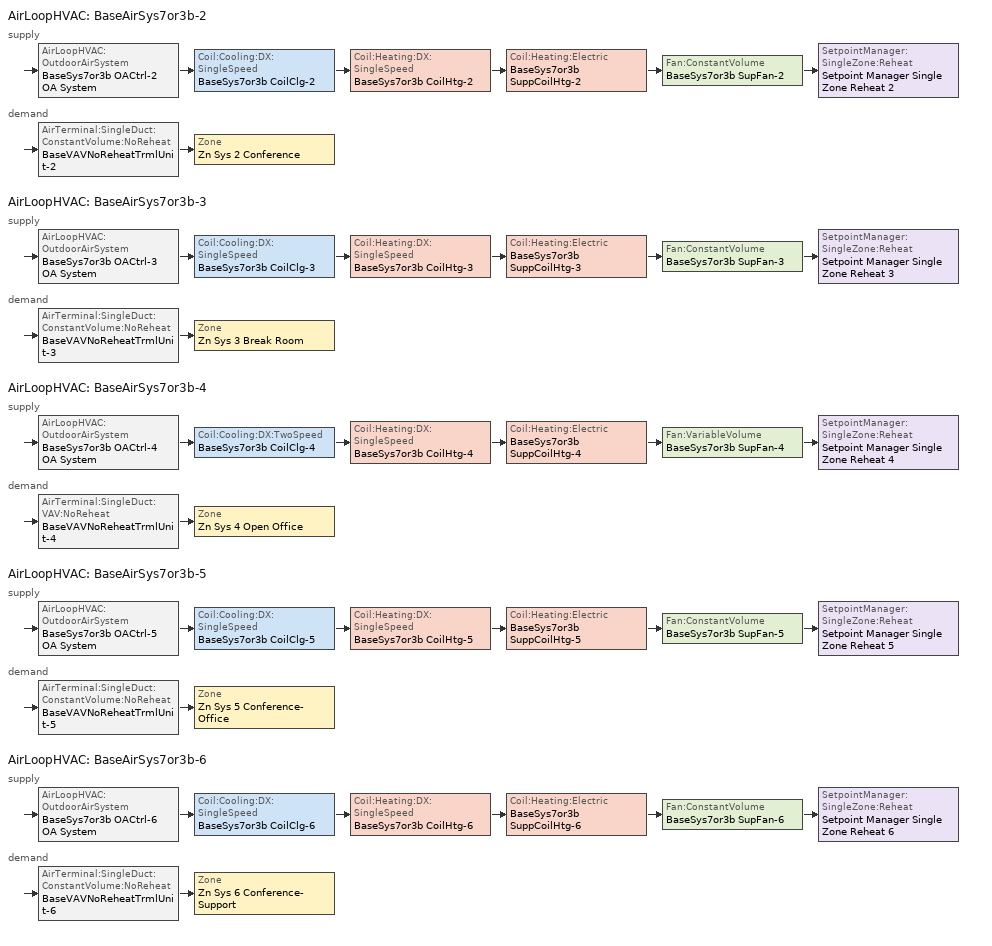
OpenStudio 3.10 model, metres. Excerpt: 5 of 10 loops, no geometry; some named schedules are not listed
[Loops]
AirLoopHVAC 'BaseAirSys7or3b-2'
 supply: AirLoopHVAC:OutdoorAirSystem 'BaseSys7or3b OACtrl-2 OA System' > Coil:Cooling:DX:SingleSpeed 'BaseSys7or3b CoilClg-2' > Coil:Heating:DX:SingleSpeed 'BaseSys7or3b CoilHtg-2' > Coil:Heating:Electric 'BaseSys7or3b SuppCoilHtg-2' > Fan:ConstantVolume 'BaseSys7or3b SupFan-2' > SetpointManager:SingleZone:Reheat 'Setpoint Manager Single Zone Reheat 2'
 demand: AirTerminal:SingleDuct:ConstantVolume:NoReheat 'BaseVAVNoReheatTrmlUnit-2' > Zone 'Zn Sys 2 Conference'
AirLoopHVAC 'BaseAirSys7or3b-3'
 supply: AirLoopHVAC:OutdoorAirSystem 'BaseSys7or3b OACtrl-3 OA System' > Coil:Cooling:DX:SingleSpeed 'BaseSys7or3b CoilClg-3' > Coil:Heating:DX:SingleSpeed 'BaseSys7or3b CoilHtg-3' > Coil:Heating:Electric 'BaseSys7or3b SuppCoilHtg-3' > Fan:ConstantVolume 'BaseSys7or3b SupFan-3' > SetpointManager:SingleZone:Reheat 'Setpoint Manager Single Zone Reheat 3'
 demand: AirTerminal:SingleDuct:ConstantVolume:NoReheat 'BaseVAVNoReheatTrmlUnit-3' > Zone 'Zn Sys 3 Break Room'
AirLoopHVAC 'BaseAirSys7or3b-4'
 supply: AirLoopHVAC:OutdoorAirSystem 'BaseSys7or3b OACtrl-4 OA System' > Coil:Cooling:DX:TwoSpeed 'BaseSys7or3b CoilClg-4' > Coil:Heating:DX:SingleSpeed 'BaseSys7or3b CoilHtg-4' > Coil:Heating:Electric 'BaseSys7or3b SuppCoilHtg-4' > Fan:VariableVolume 'BaseSys7or3b SupFan-4' > SetpointManager:SingleZone:Reheat 'Setpoint Manager Single Zone Reheat 4'
 demand: AirTerminal:SingleDuct:VAV:NoReheat 'BaseVAVNoReheatTrmlUnit-4' > Zone 'Zn Sys 4 Open Office'
AirLoopHVAC 'BaseAirSys7or3b-5'
 supply: AirLoopHVAC:OutdoorAirSystem 'BaseSys7or3b OACtrl-5 OA System' > Coil:Cooling:DX:SingleSpeed 'BaseSys7or3b CoilClg-5' > Coil:Heating:DX:SingleSpeed 'BaseSys7or3b CoilHtg-5' > Coil:Heating:Electric 'BaseSys7or3b SuppCoilHtg-5' > Fan:ConstantVolume 'BaseSys7or3b SupFan-5' > SetpointManager:SingleZone:Reheat 'Setpoint Manager Single Zone Reheat 5'
 demand: AirTerminal:SingleDuct:ConstantVolume:NoReheat 'BaseVAVNoReheatTrmlUnit-5' > Zone 'Zn Sys 5 Conference-Office'
AirLoopHVAC 'BaseAirSys7or3b-6'
 supply: AirLoopHVAC:OutdoorAirSystem 'BaseSys7or3b OACtrl-6 OA System' > Coil:Cooling:DX:SingleSpeed 'BaseSys7or3b CoilClg-6' > Coil:Heating:DX:SingleSpeed 'BaseSys7or3b CoilHtg-6' > Coil:Heating:Electric 'BaseSys7or3b SuppCoilHtg-6' > Fan:ConstantVolume 'BaseSys7or3b SupFan-6' > SetpointManager:SingleZone:Reheat 'Setpoint Manager Single Zone Reheat 6'
 demand: AirTerminal:SingleDuct:ConstantVolume:NoReheat 'BaseVAVNoReheatTrmlUnit-6' > Zone 'Zn Sys 6 Conference-Support'
[Sizing:Zone] Zone Cooling Design Supply Air Temperature Input Method=TemperatureDifference; Zone Cooling Design Supply Air Temperature {C}=14; Zone Cooling Design Supply Air Temperature Difference {deltaC}=11.1111; Zone Heating Design Supply Air Temperature Input Method=TemperatureDifference; Zone Heating Design Supply Air Temperature {C}=40; Zone Heating Design Supply Air Temperature Difference {deltaC}=13.8889; Zone Cooling Design Supply Air Humidity Ratio {kg-H2O/kg-air}=0.0085; Zone Heating Design Supply Air Humidity Ratio {kg-H2O/kg-air}=0.008; Zone Heating Sizing Factor=1; Zone Cooling Sizing Factor=1; Cooling Design Air Flow Method=DesignDay; Cooling Minimum Air Flow per Zone Floor Area {m3/s-m2}=0; Cooling Minimum Air Flow {m3/s}=0; Cooling Minimum Air Flow Fraction=0; Heating Maximum Air Flow per Zone Floor Area {m3/s-m2}=0; Heating Maximum Air Flow {m3/s}=0; Account for Dedicated Outdoor Air System=No; Dedicated Outdoor Air System Control Strategy=NeutralSupplyAir; Dedicated Outdoor Air Low Setpoint Temperature for Design {C}=autosize; Dedicated Outdoor Air High Setpoint Temperature for Design {C}=autosize; Zone Load Sizing Method=Sensible Load Only No Latent Load; Zone Latent Cooling Design Supply Air Humidity Ratio Input Method=HumidityRatioDifference; Zone Cooling Design Supply Air Humidity Ratio Difference {kgWater/kgDryAir}=0.005; Zone Latent Heating Design Supply Air Humidity Ratio Input Method=HumidityRatioDifference; Zone Humidification Design Supply Air Humidity Ratio Difference {kgWater/kgDryAir}=0.005; Sizing Option=Coincident
Name | Heating Design Air Flow Method | Heating Maximum Air Flow Fraction
Zn Sys 2 Conference; Zn Sys 3 Break Room; Zn Sys 5 Conference-Office; Zn Sys 6 Conference-Support | DesignDay | 0
Zn Sys 4 Open Office | DesignDayWithLimit | 0.5
[Zone equipment]
Zn Sys 2 Conference: BaseVAVNoReheatTrmlUnit-2
Zn Sys 3 Break Room: BaseVAVNoReheatTrmlUnit-3
Zn Sys 4 Open Office: BaseVAVNoReheatTrmlUnit-4
Zn Sys 5 Conference-Office: BaseVAVNoReheatTrmlUnit-5
Zn Sys 6 Conference-Support: BaseVAVNoReheatTrmlUnit-6
[AirLoopHVAC] Availability Schedule=OfficeHVACAvail; Design Return Air Flow Fraction of Supply Air Flow=1
Name | Design Supply Air Flow Rate {m3/s}
BaseAirSys7or3b-2 | 0.648196
BaseAirSys7or3b-3 | 0.738112
BaseAirSys7or3b-4 | 2.5388
BaseAirSys7or3b-5 | 0.30087
BaseAirSys7or3b-6 | 0.778586
[Sizing:System] Preheat Design Temperature {C}=5.68434e-14; Preheat Design Humidity Ratio {kg-H2O/kg-Air}=0; Precool Design Temperature {C}=5.68434e-14; Precool Design Humidity Ratio {kg-H2O/kg-Air}=0; Central Cooling Design Supply Air Temperature {C}=12.7778; Central Heating Design Supply Air Temperature {C}=35; Sizing Option=NonCoincident; 100% Outdoor Air in Cooling=No; 100% Outdoor Air in Heating=No; Central Cooling Design Supply Air Humidity Ratio {kg-H2O/kg-Air}=0.0085; Central Heating Design Supply Air Humidity Ratio {kg-H2O/kg-Air}=0.008; Zone Maximum Outdoor Air Fraction=1; Cooling Supply Air Flow Rate Per Floor Area {m3/s-m2}=0.00996765; Cooling Fraction of Autosized Cooling Supply Air Flow Rate=1; Cooling Supply Air Flow Rate Per Unit Cooling Capacity {m3/s-W}=3.94755e-05; Heating Supply Air Flow Rate Per Floor Area {m3/s-m2}=0.00996765; Heating Fraction of Autosized Heating Supply Air Flow Rate=1; Heating Fraction of Autosized Cooling Supply Air Flow Rate=1; Heating Supply Air Flow Rate Per Unit Heating Capacity {m3/s-W}=3.15882e-05; Cooling Design Capacity Method=CoolingDesignCapacity; Cooling Design Capacity {W}=autosize; Cooling Design Capacity Per Floor Area {W/m2}=234.7; Fraction of Autosized Cooling Design Capacity=1; Heating Design Capacity Method=HeatingDesignCapacity; Heating Design Capacity {W}=autosize; Heating Design Capacity Per Floor Area {W/m2}=157; Fraction of Autosized Heating Design Capacity=1; Central Cooling Capacity Control Method=OnOff; Occupant Diversity=autosize
Name | Central Heating Maximum System Air Flow Ratio
BaseAirSys7or3b-2; BaseAirSys7or3b-3; BaseAirSys7or3b-5; BaseAirSys7or3b-6 | 1
BaseAirSys7or3b-4 | 0.5
[Fan:ConstantVolume] Availability Schedule=Always On Discrete; Motor In Airstream Fraction=1
Name | Fan Total Efficiency | Pressure Rise {Pa} | Maximum Flow Rate {m3/s} | Motor Efficiency
BaseSys7or3b SupFan-2 | 0.56225 | 884.403 | 0.648196 | 0.865
BaseSys7or3b SupFan-3 | 0.56225 | 884.403 | 0.738112 | 0.865
BaseSys7or3b SupFan-5 | 0.55575 | 874.177 | 0.30087 | 0.855
BaseSys7or3b SupFan-6 | 0.56225 | 884.403 | 0.778586 | 0.865
[Coil:Heating:Electric]
Name | Availability Schedule | Nominal Capacity {W}
BaseSys7or3b SuppCoilHtg-2 | BaseSys7or3b SuppCoilHtg-2 AvailSch | 10350.8
BaseSys7or3b SuppCoilHtg-3 | BaseSys7or3b SuppCoilHtg-3 AvailSch | 12976.8
BaseSys7or3b SuppCoilHtg-4 | BaseSys7or3b SuppCoilHtg-4 AvailSch | 33279.4
BaseSys7or3b SuppCoilHtg-5 | BaseSys7or3b SuppCoilHtg-5 AvailSch | 4044.73
BaseSys7or3b SuppCoilHtg-6 | BaseSys7or3b SuppCoilHtg-6 AvailSch | 14195.9
[Coil:Heating:DX:SingleSpeed] Availability Schedule=Always On Discrete; Rated Supply Fan Power Per Volume Flow Rate 2017 {W/(m3/s)}=773.3; Rated Supply Fan Power Per Volume Flow Rate 2023 {W/(m3/s)}=934.4; Total Heating Capacity Function of Temperature Curve=CoilHtgHPQRatio_fToadbSI; Total Heating Capacity Function of Flow Fraction Curve=CoilHtgHPQRatio_fCFMRatio; Energy Input Ratio Function of Temperature Curve=CoilHtgHPEIRRatio_fToadbSI; Energy Input Ratio Function of Flow Fraction Curve=CoilHtgHPEIRRatio_fCFMRatio; Part Load Fraction Correlation Curve=CoilHtgHPEIRRatio_fQFrac; Minimum Outdoor Dry-Bulb Temperature for Compressor Operation {C}=-8.33333; Maximum Outdoor Dry-Bulb Temperature for Defrost Operation {C}=4.44444; Maximum Outdoor Dry-Bulb Temperature for Crankcase Heater Operation {C}=10; Defrost Strategy=ReverseCycle; Defrost Control=Timed; Defrost Time Period Fraction=0.058333; Resistive Defrost Heater Capacity {W}=2000
Name | Rated Total Heating Capacity {W} | Rated COP {W/W} | Rated Air Flow Rate {m3/s} | Defrost Energy Input Ratio Function of Temperature Curve | Crankcase Heater Capacity {W}
BaseSys7or3b CoilHtg-2 | 14750.9 | 3.52162 | 0.648196 | BaseSys7or3b CoilHtg-2 Defrost Curve | 40.2006
BaseSys7or3b CoilHtg-3 | 15144.7 | 3.52162 | 0.738112 | BaseSys7or3b CoilHtg-3 Defrost Curve | 41.2741
BaseSys7or3b CoilHtg-4 | 53961.4 | 3.64834 | 2.5388 | BaseSys7or3b CoilHtg-4 Defrost Curve | 147.061
BaseSys7or3b CoilHtg-5 | 6190.19 | 3.52162 | 0.30087 | BaseSys7or3b CoilHtg-5 Defrost Curve | 16.8701
BaseSys7or3b CoilHtg-6 | 16843.7 | 3.52162 | 0.778586 | BaseSys7or3b CoilHtg-6 Defrost Curve | 45.904
[Coil:Cooling:DX:SingleSpeed] Availability Schedule=Always On Discrete; Rated Sensible Heat Ratio=autosize; Rated COP {W/W}=4.07563; Rated Evaporator Fan Power Per Volume Flow Rate 2017 {W/(m3/s)}=773.3; Rated Evaporator Fan Power Per Volume Flow Rate 2023 {W/(m3/s)}=934.4; Total Cooling Capacity Function of Temperature Curve=CoilClgDXQRatio_fTwbToadbSI; Total Cooling Capacity Function of Flow Fraction Curve=CoilClgDXSnglQRatio_fCFMRatio; Energy Input Ratio Function of Flow Fraction Curve=CoilClgDXSnglEIRRatio_fCFMRatio; Part Load Fraction Correlation Curve=CoilClgDXSEEREIRRatio_fQFrac; Minimum Outdoor Dry-Bulb Temperature for Compressor Operation {C}=-25; Nominal Time for Condensate Removal to Begin {s}=0; Ratio of Initial Moisture Evaporation Rate and Steady State Latent Capacity=0; Maximum Cycling Rate {cycles/hr}=0; Latent Capacity Time Constant {s}=0; Condenser Type=AirCooled; Evaporative Condenser Effectiveness=0.9; Evaporative Condenser Air Flow Rate {m3/s}=autosize; Evaporative Condenser Pump Rated Power Consumption {W}=autosize; Crankcase Heater Capacity {W}=0; Maximum Outdoor Dry-Bulb Temperature for Crankcase Heater Operation {C}=10; Basin Heater Capacity {W/K}=0; Basin Heater Setpoint Temperature {C}=2
Name | Rated Total Cooling Capacity {W} | Rated Air Flow Rate {m3/s} | Energy Input Ratio Function of Temperature Curve
BaseSys7or3b CoilClg-2 | 14750.9 | 0.648196 | CoilClgDXSEEREIR_fTwbToadbSI-2
BaseSys7or3b CoilClg-3 | 15144.7 | 0.738112 | CoilClgDXSEEREIR_fTwbToadbSI-3
BaseSys7or3b CoilClg-5 | 6190.19 | 0.30087 | CoilClgDXSEEREIR_fTwbToadbSI-4
BaseSys7or3b CoilClg-6 | 16843.7 | 0.778586 | CoilClgDXSEEREIR_fTwbToadbSI-5
[Controller:OutdoorAir] Minimum Outdoor Air Flow Rate {m3/s}=0; Maximum Outdoor Air Flow Rate {m3/s}=Autosize; Economizer Control Action Type=ModulateFlow; Lockout Type=NoLockout; Minimum Limit Type=FixedMinimum; High Humidity Control=No; High Humidity Outdoor Air Flow Ratio=1; Control High Indoor Humidity Based on Outdoor Humidity Ratio=Yes; Economizer Operation Staging=InterlockedWithMechanicalCooling
Name | Economizer Control Type | Economizer Maximum Limit Dry-Bulb Temperature {C} | Economizer Maximum Limit Enthalpy {J/kg} | Minimum Outdoor Air Schedule | Maximum Fraction of Outdoor Air Schedule | Controller Mechanical Ventilation | Heat Recovery Bypass Control Type
BaseSys7or3b OACtrl-2 | FixedDryBulb | 21.6667 | 116300 | BaseSys7or3b OACtrl-2 Schedule | BaseSys7or3b OACtrl-2 Max OA Schedule | BaseSys7or3b OACtrl-2 Mech Vent Controller | BypassWhenWithinEconomizerLimits
BaseSys7or3b OACtrl-3 | FixedDryBulb | 21.6667 | 116300 | BaseSys7or3b OACtrl-3 Schedule | BaseSys7or3b OACtrl-3 Max OA Schedule | BaseSys7or3b OACtrl-3 Mech Vent Controller | BypassWhenWithinEconomizerLimits
BaseSys7or3b OACtrl-4 | FixedDryBulb | 21.6667 | 116300 | BaseSys7or3b OACtrl-4 Schedule | BaseSys7or3b OACtrl-4 Max OA Schedule | BaseSys7or3b OACtrl-4 Mech Vent Controller | BypassWhenOAFlowGreaterThanMinimum
BaseSys7or3b OACtrl-5 | NoEconomizer |  | 64000 | BaseSys7or3b OACtrl-5 Schedule |  | BaseSys7or3b OACtrl-5 Mech Vent Controller | BypassWhenWithinEconomizerLimits
BaseSys7or3b OACtrl-6 | FixedDryBulb | 21.6667 | 116300 | BaseSys7or3b OACtrl-6 Schedule | BaseSys7or3b OACtrl-6 Max OA Schedule | BaseSys7or3b OACtrl-6 Mech Vent Controller | BypassWhenWithinEconomizerLimits
[Controller:MechanicalVentilation] Availability Schedule=Always On Discrete
Name | Demand Controlled Ventilation
BaseSys7or3b OACtrl-2 Mech Vent Controller; BaseSys7or3b OACtrl-3 Mech Vent Controller; BaseSys7or3b OACtrl-6 Mech Vent Controller | Yes
BaseSys7or3b OACtrl-4 Mech Vent Controller; BaseSys7or3b OACtrl-5 Mech Vent Controller
[AirLoopHVAC:OutdoorAirSystem]
Name | Controller
BaseSys7or3b OACtrl-2 OA System | BaseSys7or3b OACtrl-2
BaseSys7or3b OACtrl-3 OA System | BaseSys7or3b OACtrl-3
BaseSys7or3b OACtrl-4 OA System | BaseSys7or3b OACtrl-4
BaseSys7or3b OACtrl-5 OA System | BaseSys7or3b OACtrl-5
BaseSys7or3b OACtrl-6 OA System | BaseSys7or3b OACtrl-6
[SetpointManager:SingleZone:Reheat]
Name | Minimum Supply Air Temperature {C} | Maximum Supply Air Temperature {C} | Control Zone | Setpoint Node or NodeList
Setpoint Manager Single Zone Reheat 2 | -99 | 99 | Zn Sys 2 Conference | BaseSys7or3b SupFan-2 Outlet Node
Setpoint Manager Single Zone Reheat 3 | -99 | 99 | Zn Sys 3 Break Room | BaseSys7or3b SupFan-3 Outlet Node
Setpoint Manager Single Zone Reheat 4 | 12.7778 | 35 | Zn Sys 4 Open Office | BaseSys7or3b SupFan-4 Outlet Node
Setpoint Manager Single Zone Reheat 5 | -99 | 99 | Zn Sys 5 Conference-Office | BaseSys7or3b SupFan-5 Outlet Node
Setpoint Manager Single Zone Reheat 6 | -99 | 99 | Zn Sys 6 Conference-Support | BaseSys7or3b SupFan-6 Outlet Node
[Fan:VariableVolume]
BaseSys7or3b SupFan-4: Availability Schedule=Always On Discrete; Fan Total Efficiency=0.58175; Pressure Rise {Pa}=887.945; Maximum Flow Rate {m3/s}=2.5388; Fan Power Minimum Flow Rate Input Method=FixedFlowRate; Fan Power Minimum Flow Fraction=0; Fan Power Minimum Air Flow Rate {m3/s}=1.2694; Motor Efficiency=0.895; Motor In Airstream Fraction=1; Fan Power Coefficient 1=0.027828; Fan Power Coefficient 2=0.026583; Fan Power Coefficient 3=-0.087069; Fan Power Coefficient 4=1.03092; Fan Power Coefficient 5=0
[Coil:Cooling:DX:TwoSpeed]
BaseSys7or3b CoilClg-4: Availability Schedule=Always On Discrete; Rated High Speed Total Cooling Capacity {W}=53961.4; Rated High Speed Sensible Heat Ratio=Autosize; Rated High Speed COP {W/W}=3.74515; Rated High Speed Air Flow Rate {m3/s}=2.5388; Rated High Speed Evaporator Fan Power Per Volume Flow Rate 2017 {W/(m3/s)}=773.3; Rated High Speed Evaporator Fan Power Per Volume Flow Rate 2023 {W/(m3/s)}=934.4; Unit Internal Static Air Pressure {Pa}=773.3; Total Cooling Capacity Function of Temperature Curve=CoilClgDXQRatio_fTwbToadbSI; Total Cooling Capacity Function of Flow Fraction Curve=CoilClgDXDblQRatio_fCFMRatio; Energy Input Ratio Function of Temperature Curve=CoilClgDXEIRRatio_fTwbToadbSI; Energy Input Ratio Function of Flow Fraction Curve=CoilClgDXDblEIRRatio_fCFMRatio; Part Load Fraction Correlation Curve=CoilClgDXEIRRatio_fQFrac; Rated Low Speed Total Cooling Capacity {W}=26980.7; Rated Low Speed Sensible Heat Ratio=Autosize; Rated Low Speed COP {W/W}=3.74515; Rated Low Speed Air Flow Rate {m3/s}=1.2694; Rated Low Speed Evaporator Fan Power Per Volume Flow Rate 2017 {W/(m3/s)}=773.3; Rated Low Speed Evaporator Fan Power Per Volume Flow Rate 2023 {W/(m3/s)}=934.4; Low Speed Total Cooling Capacity Function of Temperature Curve=CoilClgDXQRatio_fTwbToadbSI 1; Low Speed Energy Input Ratio Function of Temperature Curve=CoilClgDXEIRRatio_fTwbToadbSI 1; Condenser Type=AirCooled; Minimum Outdoor Dry-Bulb Temperature for Compressor Operation {C}=-25; High Speed Evaporative Condenser Effectiveness=0.9; High Speed Evaporative Condenser Air Flow Rate {m3/s}=Autosize; High Speed Evaporative Condenser Pump Rated Power Consumption {W}=Autosize; Low Speed Evaporative Condenser Effectiveness=0.9; Low Speed Evaporative Condenser Air Flow Rate {m3/s}=Autosize; Low Speed Evaporative Condenser Pump Rated Power Consumption {W}=Autosize; Basin Heater Capacity {W/K}=0; Basin Heater Setpoint Temperature {C}=2
[AirTerminal:SingleDuct:ConstantVolume:NoReheat] Availability Schedule=Always On Discrete
Name | Maximum Air Flow Rate {m3/s}
BaseVAVNoReheatTrmlUnit-2 | 0.648196
BaseVAVNoReheatTrmlUnit-3 | 0.738112
BaseVAVNoReheatTrmlUnit-5 | 0.30087
BaseVAVNoReheatTrmlUnit-6 | 0.778586
[AirTerminal:SingleDuct:VAV:NoReheat]
BaseVAVNoReheatTrmlUnit-4: Availability Schedule=Always On Discrete; Maximum Air Flow Rate {m3/s}=2.5388; Zone Minimum Air Flow Input Method=FixedFlowRate; Constant Minimum Air Flow Fraction=0.3; Fixed Minimum Air Flow Rate {m3/s}=1.2694; Control For Outdoor Air=No
[Curve:Biquadratic]
Name | Coefficient1 Constant | Coefficient2 x | Coefficient3 x**2 | Coefficient4 y | Coefficient5 y**2 | Coefficient6 x*y | Minimum Value of x | Maximum Value of x | Minimum Value of y | Maximum Value of y | Minimum Curve Output | Maximum Curve Output
CoilClgDXQRatio_fTwbToadbSI; CoilClgDXQRatio_fTwbToadbSI 1 | 0.86779 | 0.014245 | 0.000554 | -0.007569 | 3.2e-05 | -0.000191 | 13.89 | 25 | 23.89 | 46.11 | 0.77 | 1.29
CoilClgDXEIRRatio_fTwbToadbSI; CoilClgDXEIRRatio_fTwbToadbSI 1 | 0.116709 | 0.028458 | -0.000411 | 0.021422 | 0.000162 | -0.00068 | 13.89 | 25 | 23.89 | 46.11 | 0.77 | 1.33
BaseSys7or3b CoilHtg-2 Defrost Curve; BaseSys7or3b CoilHtg-3 Defrost Curve; BaseSys7or3b CoilHtg-4 Defrost Curve; BaseSys7or3b CoilHtg-5 Defrost Curve; BaseSys7or3b CoilHtg-6 Defrost Curve | 1 | 0 | 0 | 0 | 0 | 0 | 0 | 1 | 0 | 1
[Curve:Cubic]
Name | Coefficient1 Constant | Coefficient2 x | Coefficient3 x**2 | Coefficient4 x**3 | Minimum Value of x | Maximum Value of x | Minimum Curve Output | Maximum Curve Output
CoilClgDXEIRRatio_fQFrac | 0 | 5.1091 | -8.5515 | 4.4744 | 0.7 | 1 | 0.92 | 1
CoilClgDXDblQRatio_fCFMRatio | 0.472786 | 1.24334 | -1.03871 | 0.322578 | 0 | 100 | 0.47
CoilClgDXSEEREIRRatio_fQFrac | 1 | 0 | 0 | 0 | 0.7 | 1 | 1 | 1
CoilClgDXDblEIRRatio_fCFMRatio | 1.00795 | 0.345441 | -0.692289 | 0.338899 | 0 | 100
CoilHtgHPQRatio_fToadbSI | 0.729009 | 0.031928 | 0.000136 | -9e-06 | 0 | 10 | 0.17 | 1.05
CoilHtgHPEIRRatio_fToadbSI | 1.21829 | -0.036117 | 0.00142 | -2.7e-05 | 0 | 10 | 0.97 | 3.18
[Curve:Quadratic] Minimum Value of x=0
Name | Coefficient1 Constant | Coefficient2 x | Coefficient3 x**2 | Maximum Value of x | Minimum Curve Output | Maximum Curve Output
CoilClgDXSnglQRatio_fCFMRatio | 0.8 | 0.2 | 0 | 100 | 0.8
CoilClgDXSnglEIRRatio_fCFMRatio | 1.156 | -0.1816 | 0.0256 | 100
CoilHtgHPQRatio_fCFMRatio | 0.84 | 0.16 | 0 | 100 | 0.84
CoilHtgHPEIRRatio_fQFrac | 0.85 | 0.15 | 0 | 1 | 0.85 | 1
CoilHtgHPEIRRatio_fCFMRatio | 1.3824 | -0.4336 | 0.0512 | 1
[Table:MultiVariableLookup]
CoilClgDXSEEREIR_fTwbToadbSI-2; CoilClgDXSEEREIR_fTwbToadbSI-3; CoilClgDXSEEREIR_fTwbToadbSI-4; CoilClgDXSEEREIR_fTwbToadbSI-5: EvaluateCurveToLimits, BiQuadratic, 1, Temperature, Temperature, Dimensionless, 2, 19.44, 35, 1, 19.44, 27.78, 0.78414, 19.44, 43.33, 1.21791, 13.89, 35, 1.16301, 13.89, 27.78, 0.916875, 13.89, 43.33, 1.41138, 25, 35, 0.884805, 25, 27.78, 0.690413, 25, 43.33, 1.08116
[Schedule:Day]
BaseSys7or3b OACtrl-2 Max OA Schedule Day Schedule; BaseSys7or3b OACtrl-3 Max OA Schedule Day Schedule: 24, 0, 1
[Schedule:Week]
OfficeHVACAvailWk: OfficeHVACAvailSun, OfficeHVACAvailWD, OfficeHVACAvailWD, OfficeHVACAvailWD, OfficeHVACAvailWD, OfficeHVACAvailWD, OfficeHVACAvailSat, OfficeHVACAvailSun, AllOnHVACAvailDay, AllOnHVACAvailDay, OfficeHVACAvailSun, OfficeHVACAvailSun
BaseSys7or3b OACtrl-2 Schedule Week 1: BaseSys7or3b OACtrl-2 Schedule Week 1 Sunday, BaseSys7or3b OACtrl-2 Schedule Week 1 Monday, BaseSys7or3b OACtrl-2 Schedule Week 1 Tuesday, BaseSys7or3b OACtrl-2 Schedule Week 1 Wednesday, BaseSys7or3b OACtrl-2 Schedule Week 1 Thursday, BaseSys7or3b OACtrl-2 Schedule Week 1 Friday, BaseSys7or3b OACtrl-2 Schedule Week 1 Saturday, BaseSys7or3b OACtrl-2 Schedule Week 1 Holiday, BaseSys7or3b OACtrl-2 Schedule Week 1 Summer, BaseSys7or3b OACtrl-2 Schedule Week 1 Winter, BaseSys7or3b OACtrl-2 Schedule Week 1 Custom 1, BaseSys7or3b OACtrl-2 Schedule Week 1 Custom 2
BaseSys7or3b OACtrl-3 Schedule Week 1: BaseSys7or3b OACtrl-3 Schedule Week 1 Sunday, BaseSys7or3b OACtrl-3 Schedule Week 1 Monday, BaseSys7or3b OACtrl-3 Schedule Week 1 Tuesday, BaseSys7or3b OACtrl-3 Schedule Week 1 Wednesday, BaseSys7or3b OACtrl-3 Schedule Week 1 Thursday, BaseSys7or3b OACtrl-3 Schedule Week 1 Friday, BaseSys7or3b OACtrl-3 Schedule Week 1 Saturday, BaseSys7or3b OACtrl-3 Schedule Week 1 Holiday, BaseSys7or3b OACtrl-3 Schedule Week 1 Summer, BaseSys7or3b OACtrl-3 Schedule Week 1 Winter, BaseSys7or3b OACtrl-3 Schedule Week 1 Custom 1, BaseSys7or3b OACtrl-3 Schedule Week 1 Custom 2
[Schedule:Year]
OfficeHVACAvail: 12, 31, OfficeHVACAvailWk
BaseSys7or3b OACtrl-2 Schedule: 12, 31, BaseSys7or3b OACtrl-2 Schedule Week 1
BaseSys7or3b OACtrl-3 Schedule: 12, 31, BaseSys7or3b OACtrl-3 Schedule Week 1
BaseSys7or3b OACtrl-4 Schedule: 12, 31, BaseSys7or3b OACtrl-4 Schedule Week 1
BaseSys7or3b OACtrl-5 Schedule: 12, 31, BaseSys7or3b OACtrl-5 Schedule Week 1
BaseSys7or3b OACtrl-6 Schedule: 12, 31, BaseSys7or3b OACtrl-6 Schedule Week 1
[Schedule:Ruleset]
Name | Default Day Schedule
BaseSys7or3b OACtrl-2 Max OA Schedule | BaseSys7or3b OACtrl-2 Max OA Schedule Day Schedule
BaseSys7or3b OACtrl-3 Max OA Schedule | BaseSys7or3b OACtrl-3 Max OA Schedule Day Schedule
BaseSys7or3b OACtrl-4 Max OA Schedule | BaseSys7or3b OACtrl-4 Max OA Schedule Day Schedule
BaseSys7or3b OACtrl-6 Max OA Schedule | BaseSys7or3b OACtrl-6 Max OA Schedule Day Schedule
[Schedule:Constant] Value=1
Always On Discrete; BaseSys7or3b SuppCoilHtg-2 AvailSch; BaseSys7or3b SuppCoilHtg-3 AvailSch; BaseSys7or3b SuppCoilHtg-4 AvailSch; BaseSys7or3b SuppCoilHtg-5 AvailSch; BaseSys7or3b SuppCoilHtg-6 AvailSch
